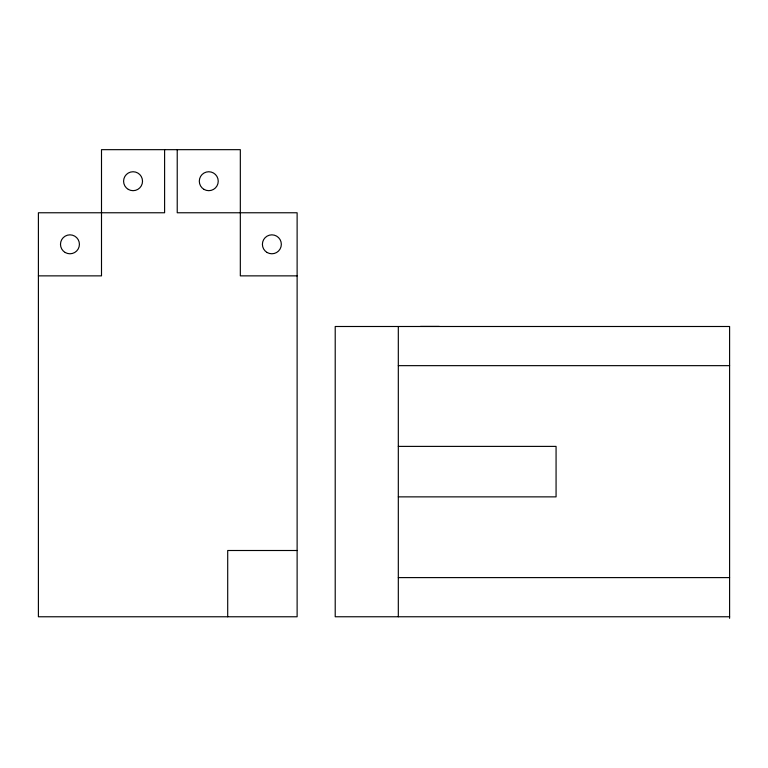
<?xml version="1.0" encoding="UTF-8"?>
<svg xmlns="http://www.w3.org/2000/svg" width="768" height="768" viewBox="0 0 768 768"><rect width="100%" height="100%" fill="white"/><g stroke="black" fill="none" stroke-linecap="round" stroke-linejoin="round"><path stroke-width="1.15" d="M38.4 275.866L101.501 275.866L101.501 149.664L240.326 149.664L240.326 275.866L297.12 275.866M420.403 326.429L439.334 326.429M398.314 365.654L729.6 365.654M398.314 446.39L556.07 446.39L556.07 496.867L398.314 496.867M297.12 550.502L227.702 550.502L227.702 616.771M398.314 577.603L729.6 577.603M729.6 616.762L335.213 616.762L335.213 326.496L729.6 326.496L729.6 618.336M398.314 326.496L398.314 616.762M177.226 149.664L177.226 212.765L297.12 212.765L297.12 616.771L38.4 616.771L38.4 212.765L164.602 212.765L164.602 149.664M65.222 252.509A9.466 9.466 0 0 0 79.421 244.31A9.466 9.466 0 0 0 65.222 236.112A9.466 9.466 0 0 0 65.222 252.509M267.139 252.509A9.466 9.466 0 0 0 281.338 244.31A9.466 9.466 0 0 0 267.139 236.112A9.466 9.466 0 0 0 267.139 252.509M128.323 189.408A9.466 9.466 0 0 0 142.522 181.21A9.466 9.466 0 0 0 128.323 173.011A9.466 9.466 0 0 0 128.323 189.408M204.038 189.408A9.466 9.466 0 0 0 218.237 181.21A9.466 9.466 0 0 0 204.038 173.011A9.466 9.466 0 0 0 204.038 189.408"/></g></svg>
